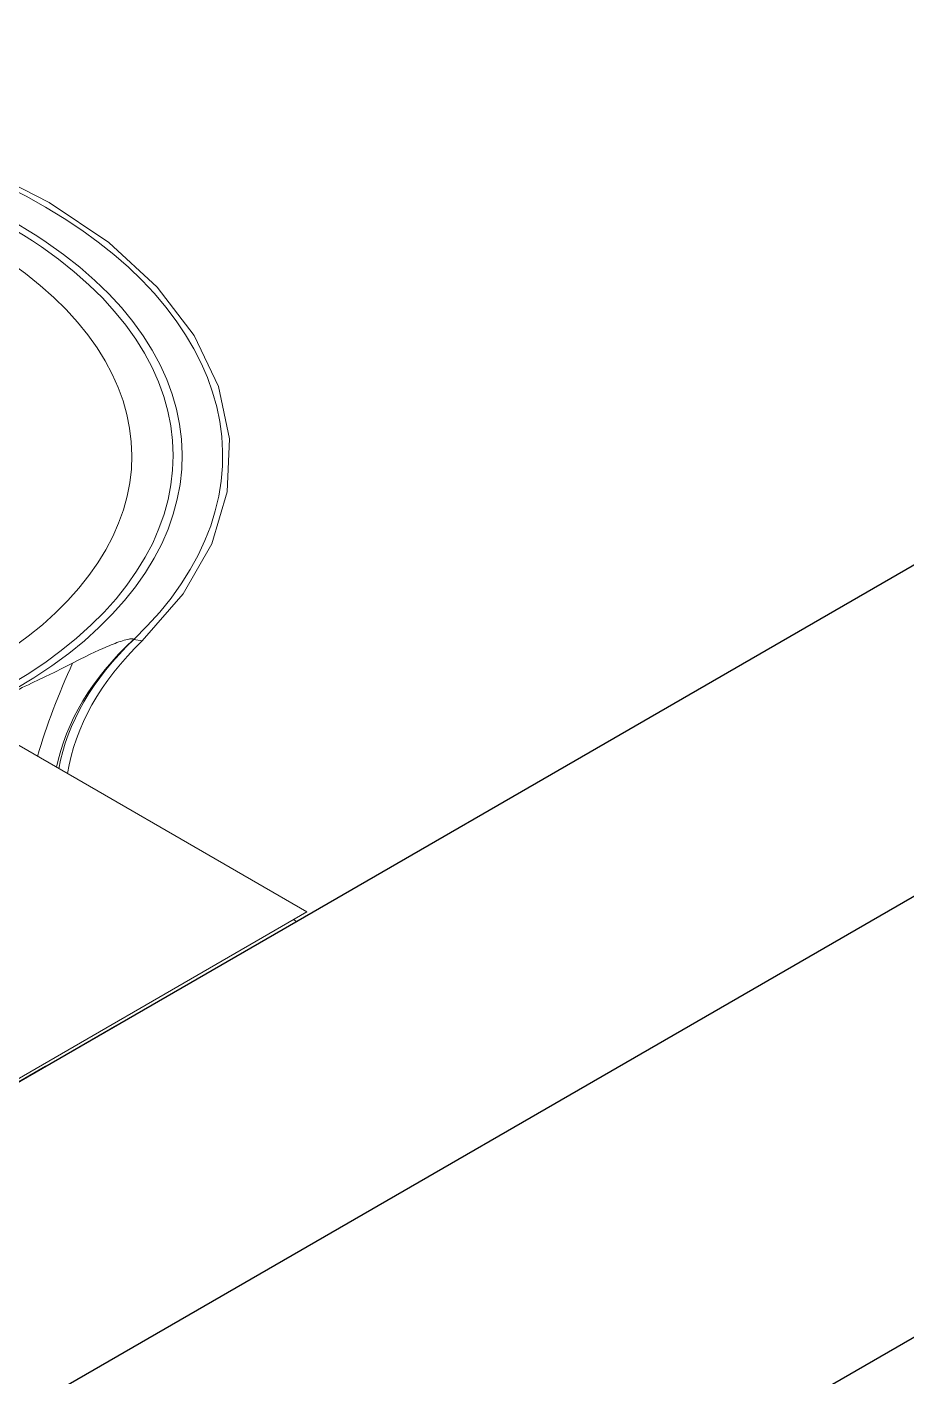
# Model space of a CAD drawing. Header units: millimetres. Extents: x 474.7 to 528.3, y 13.1 to 23.5.
# Drawn here: x 482.0916 to 482.1567, y 15.0588 to 15.1586 of the extents above; entities that cross this region are included whole.
import ezdxf

# ---------------------------------------------------------------- set-up
doc = ezdxf.new("R2010")
doc.units = ezdxf.units.MM
doc.header["$LTSCALE"] = 2.5
doc.layers.add('I-ARQ', color=8, linetype='Continuous')

msp = doc.modelspace()

# ---------------------------------------------------------------- linework, layer by layer
at = {"layer": 'I-ARQ', "extrusion": (0, 0.816497, 0.57735)}
for p, q in [((481.59626, 14.794954, 10.984089), (482.451859, 15.288934, 10.285495)), ((481.617473, 14.782706, 11.001409), (482.473072, 15.276687, 10.302816)), ((482.501357, 15.260357, 10.32591), (482.077093, 15.015408, 10.67232))]:
    msp.add_line(p, q, dxfattribs=at)
at = {"layer": 'I-ARQ', "lineweight": 5}
for points, knots in [([(482.034341, 15.148159, 10.484581), (482.051836, 15.155422, 10.47431), (482.075767, 15.15457, 10.475515), (482.091582, 15.146121, 10.487463), (482.091582, 15.146121, 10.487463), (482.107398, 15.137673, 10.49941), (482.110726, 15.123964, 10.518798), (482.099542, 15.113331, 10.533836)], [0, 0, 0, 0, 0.5, 0.5, 0.5, 0.5, 1, 1, 1, 1]), ([(482.033652, 15.148713, 10.483798), (482.033652, 15.148713, 10.483798), (482.0392, 15.150665, 10.481038), (482.0392, 15.150665, 10.481038), (482.0392, 15.150665, 10.481038), (482.0392, 15.150665, 10.481038), (482.045171, 15.152146, 10.478943), (482.045171, 15.152146, 10.478943), (482.045171, 15.152146, 10.478943), (482.045171, 15.152146, 10.478943), (482.051446, 15.153127, 10.477556), (482.051446, 15.153127, 10.477556), (482.051446, 15.153127, 10.477556), (482.051446, 15.153127, 10.477556), (482.0579, 15.153589, 10.476902), (482.0579, 15.153589, 10.476902), (482.0579, 15.153589, 10.476902), (482.0579, 15.153589, 10.476902), (482.064405, 15.153523, 10.476995), (482.064405, 15.153523, 10.476995), (482.064405, 15.153523, 10.476995), (482.064405, 15.153523, 10.476995), (482.070833, 15.15293, 10.477834), (482.070833, 15.15293, 10.477834), (482.070833, 15.15293, 10.477834), (482.070833, 15.15293, 10.477834), (482.077056, 15.151822, 10.479401), (482.077056, 15.151822, 10.479401), (482.077056, 15.151822, 10.479401), (482.077056, 15.151822, 10.479401), (482.082951, 15.150221, 10.481666), (482.082951, 15.150221, 10.481666), (482.082951, 15.150221, 10.481666), (482.082951, 15.150221, 10.481666), (482.088399, 15.148157, 10.484584), (482.088399, 15.148157, 10.484584), (482.088399, 15.148157, 10.484584), (482.088399, 15.148157, 10.484584), (482.093295, 15.145674, 10.488096), (482.093295, 15.145674, 10.488096)], [0, 0, 0, 0, 0.1, 0.1, 0.1, 0.1, 0.2, 0.2, 0.2, 0.2, 0.3, 0.3, 0.3, 0.3, 0.4, 0.4, 0.4, 0.4, 0.5, 0.5, 0.5, 0.5, 0.6, 0.6, 0.6, 0.6, 0.7, 0.7, 0.7, 0.7, 0.8, 0.8, 0.8, 0.8, 0.9, 0.9, 0.9, 0.9, 1, 1, 1, 1]), ([(482.036089, 15.146756, 10.486566), (482.053992, 15.154188, 10.476055), (482.078777, 15.152441, 10.478526), (482.093057, 15.14274, 10.492245), (482.093057, 15.14274, 10.492245), (482.107337, 15.133039, 10.505964), (482.106325, 15.118635, 10.526335), (482.090733, 15.109633, 10.539066)], [0, 0, 0, 0, 0.5, 0.5, 0.5, 0.5, 1, 1, 1, 1]), ([(482.036904, 15.146618, 10.486761), (482.054601, 15.153772, 10.476644), (482.078832, 15.15193, 10.479249), (482.092717, 15.142376, 10.49276), (482.092717, 15.142376, 10.49276), (482.106603, 15.132821, 10.506272), (482.105538, 15.118724, 10.526209), (482.090262, 15.109905, 10.538681)], [0, 0, 0, 0, 0.5, 0.5, 0.5, 0.5, 1, 1, 1, 1]), ([(482.038659, 15.145171, 10.488807), (482.055056, 15.151799, 10.479434), (482.077507, 15.150093, 10.481846), (482.090374, 15.14124, 10.494367), (482.090374, 15.14124, 10.494367), (482.10324, 15.132388, 10.506885), (482.102252, 15.119325, 10.525359), (482.088099, 15.111154, 10.536915)], [0, 0, 0, 0, 0.5, 0.5, 0.5, 0.5, 1, 1, 1, 1]), ([(482.093295, 15.145674, 10.488096), (482.093295, 15.145674, 10.488096), (482.097691, 15.1427, 10.492302), (482.097691, 15.1427, 10.492302), (482.097691, 15.1427, 10.492302), (482.097691, 15.1427, 10.492302), (482.101291, 15.139389, 10.496984), (482.101291, 15.139389, 10.496984), (482.101291, 15.139389, 10.496984), (482.101291, 15.139389, 10.496984), (482.104017, 15.135812, 10.502043), (482.104017, 15.135812, 10.502043), (482.104017, 15.135812, 10.502043), (482.104017, 15.135812, 10.502043), (482.105811, 15.132044, 10.507372), (482.105811, 15.132044, 10.507372), (482.105811, 15.132044, 10.507372), (482.105811, 15.132044, 10.507372), (482.106633, 15.128168, 10.512853), (482.106633, 15.128168, 10.512853), (482.106633, 15.128168, 10.512853), (482.106633, 15.128168, 10.512853), (482.106467, 15.124266, 10.518372), (482.106467, 15.124266, 10.518372), (482.106467, 15.124266, 10.518372), (482.106467, 15.124266, 10.518372), (482.105316, 15.120422, 10.523808), (482.105316, 15.120422, 10.523808), (482.105316, 15.120422, 10.523808), (482.105316, 15.120422, 10.523808), (482.103205, 15.116717, 10.529047), (482.103205, 15.116717, 10.529047), (482.103205, 15.116717, 10.529047), (482.103205, 15.116717, 10.529047), (482.100179, 15.113232, 10.533976), (482.100179, 15.113232, 10.533976)], [0, 0, 0, 0, 0.111111, 0.111111, 0.111111, 0.111111, 0.222222, 0.222222, 0.222222, 0.222222, 0.333333, 0.333333, 0.333333, 0.333333, 0.444444, 0.444444, 0.444444, 0.444444, 0.555556, 0.555556, 0.555556, 0.555556, 0.666667, 0.666667, 0.666667, 0.666667, 0.777778, 0.777778, 0.777778, 0.777778, 0.888889, 0.888889, 0.888889, 0.888889, 1, 1, 1, 1]), ([(482.095025, 15.11159, 10.536298), (482.095025, 15.11159, 10.536298), (482.095526, 15.111843, 10.53594), (482.095526, 15.111843, 10.53594), (482.095526, 15.111843, 10.53594), (482.095526, 15.111843, 10.53594), (482.096013, 15.112085, 10.535598), (482.096013, 15.112085, 10.535598), (482.096013, 15.112085, 10.535598), (482.096013, 15.112085, 10.535598), (482.096334, 15.11224, 10.535379), (482.096334, 15.11224, 10.535379), (482.096334, 15.11224, 10.535379), (482.096334, 15.11224, 10.535379), (482.096649, 15.11239, 10.535167), (482.096649, 15.11239, 10.535167), (482.096649, 15.11239, 10.535167), (482.096649, 15.11239, 10.535167), (482.09696, 15.112535, 10.534961), (482.09696, 15.112535, 10.534961), (482.09696, 15.112535, 10.534961), (482.09696, 15.112535, 10.534961), (482.097269, 15.112674, 10.534764), (482.097269, 15.112674, 10.534764), (482.097269, 15.112674, 10.534764), (482.097269, 15.112674, 10.534764), (482.097421, 15.112741, 10.534671), (482.097421, 15.112741, 10.534671), (482.097421, 15.112741, 10.534671), (482.097421, 15.112741, 10.534671), (482.097573, 15.112806, 10.534577), (482.097573, 15.112806, 10.534577), (482.097573, 15.112806, 10.534577), (482.097573, 15.112806, 10.534577), (482.097723, 15.11287, 10.534488), (482.097723, 15.11287, 10.534488), (482.097723, 15.11287, 10.534488), (482.097723, 15.11287, 10.534488), (482.097873, 15.112931, 10.534402), (482.097873, 15.112931, 10.534402), (482.097873, 15.112931, 10.534402), (482.097873, 15.112931, 10.534402), (482.09802, 15.112989, 10.534319), (482.09802, 15.112989, 10.534319), (482.09802, 15.112989, 10.534319), (482.09802, 15.112989, 10.534319), (482.098165, 15.113045, 10.534239), (482.098165, 15.113045, 10.534239), (482.098165, 15.113045, 10.534239), (482.098165, 15.113045, 10.534239), (482.098307, 15.113099, 10.534164), (482.098307, 15.113099, 10.534164), (482.098307, 15.113099, 10.534164), (482.098307, 15.113099, 10.534164), (482.098447, 15.113148, 10.534094), (482.098447, 15.113148, 10.534094), (482.098447, 15.113148, 10.534094), (482.098447, 15.113148, 10.534094), (482.098582, 15.113194, 10.534029), (482.098582, 15.113194, 10.534029), (482.098582, 15.113194, 10.534029), (482.098582, 15.113194, 10.534029), (482.098713, 15.113237, 10.533969), (482.098713, 15.113237, 10.533969), (482.098713, 15.113237, 10.533969), (482.098713, 15.113237, 10.533969), (482.098839, 15.113275, 10.533915), (482.098839, 15.113275, 10.533915), (482.098839, 15.113275, 10.533915), (482.098839, 15.113275, 10.533915), (482.098957, 15.113309, 10.533867), (482.098957, 15.113309, 10.533867), (482.098957, 15.113309, 10.533867), (482.098957, 15.113309, 10.533867), (482.099068, 15.113336, 10.533828), (482.099068, 15.113336, 10.533828), (482.099068, 15.113336, 10.533828), (482.099068, 15.113336, 10.533828), (482.099171, 15.113359, 10.533796), (482.099171, 15.113359, 10.533796), (482.099171, 15.113359, 10.533796), (482.099171, 15.113359, 10.533796), (482.099215, 15.113368, 10.533784), (482.099215, 15.113368, 10.533784), (482.099215, 15.113368, 10.533784), (482.099215, 15.113368, 10.533784), (482.099262, 15.113375, 10.533773), (482.099262, 15.113375, 10.533773), (482.099262, 15.113375, 10.533773), (482.099262, 15.113375, 10.533773), (482.099301, 15.113381, 10.533765), (482.099301, 15.113381, 10.533765), (482.099301, 15.113381, 10.533765), (482.099301, 15.113381, 10.533765), (482.099341, 15.113385, 10.533759), (482.099341, 15.113385, 10.533759), (482.099341, 15.113385, 10.533759), (482.099341, 15.113385, 10.533759), (482.099374, 15.113388, 10.533756), (482.099374, 15.113388, 10.533756), (482.099374, 15.113388, 10.533756), (482.099374, 15.113388, 10.533756), (482.099407, 15.113388, 10.533754), (482.099407, 15.113388, 10.533754), (482.099407, 15.113388, 10.533754), (482.099407, 15.113388, 10.533754), (482.099433, 15.113387, 10.533756), (482.099433, 15.113387, 10.533756), (482.099433, 15.113387, 10.533756), (482.099433, 15.113387, 10.533756), (482.099459, 15.113385, 10.533759), (482.099459, 15.113385, 10.533759), (482.099459, 15.113385, 10.533759), (482.099459, 15.113385, 10.533759), (482.099479, 15.113381, 10.533765), (482.099479, 15.113381, 10.533765), (482.099479, 15.113381, 10.533765), (482.099479, 15.113381, 10.533765), (482.099496, 15.113374, 10.533774), (482.099496, 15.113374, 10.533774), (482.099496, 15.113374, 10.533774), (482.099496, 15.113374, 10.533774), (482.099509, 15.113366, 10.533786), (482.099509, 15.113366, 10.533786), (482.099509, 15.113366, 10.533786), (482.099509, 15.113366, 10.533786), (482.099517, 15.113357, 10.533799), (482.099517, 15.113357, 10.533799), (482.099517, 15.113357, 10.533799), (482.099517, 15.113357, 10.533799), (482.099522, 15.113345, 10.533815), (482.099522, 15.113345, 10.533815), (482.099522, 15.113345, 10.533815), (482.099522, 15.113345, 10.533815), (482.099522, 15.113333, 10.533833), (482.099522, 15.113333, 10.533833)], [0, 0, 0, 0, 0.029412, 0.029412, 0.029412, 0.029412, 0.058824, 0.058824, 0.058824, 0.058824, 0.088235, 0.088235, 0.088235, 0.088235, 0.117647, 0.117647, 0.117647, 0.117647, 0.147059, 0.147059, 0.147059, 0.147059, 0.176471, 0.176471, 0.176471, 0.176471, 0.205882, 0.205882, 0.205882, 0.205882, 0.235294, 0.235294, 0.235294, 0.235294, 0.264706, 0.264706, 0.264706, 0.264706, 0.294118, 0.294118, 0.294118, 0.294118, 0.323529, 0.323529, 0.323529, 0.323529, 0.352941, 0.352941, 0.352941, 0.352941, 0.382353, 0.382353, 0.382353, 0.382353, 0.411765, 0.411765, 0.411765, 0.411765, 0.441176, 0.441176, 0.441176, 0.441176, 0.470588, 0.470588, 0.470588, 0.470588, 0.5, 0.5, 0.5, 0.5, 0.529412, 0.529412, 0.529412, 0.529412, 0.558824, 0.558824, 0.558824, 0.558824, 0.588235, 0.588235, 0.588235, 0.588235, 0.617647, 0.617647, 0.617647, 0.617647, 0.647059, 0.647059, 0.647059, 0.647059, 0.676471, 0.676471, 0.676471, 0.676471, 0.705882, 0.705882, 0.705882, 0.705882, 0.735294, 0.735294, 0.735294, 0.735294, 0.764706, 0.764706, 0.764706, 0.764706, 0.794118, 0.794118, 0.794118, 0.794118, 0.823529, 0.823529, 0.823529, 0.823529, 0.852941, 0.852941, 0.852941, 0.852941, 0.882353, 0.882353, 0.882353, 0.882353, 0.911765, 0.911765, 0.911765, 0.911765, 0.941176, 0.941176, 0.941176, 0.941176, 0.970588, 0.970588, 0.970588, 0.970588, 1, 1, 1, 1]), ([(482.099522, 15.113333, 10.533833), (482.099522, 15.113333, 10.533833), (482.099522, 15.113328, 10.533839), (482.099522, 15.113328, 10.533839), (482.099522, 15.113328, 10.533839), (482.099522, 15.113328, 10.533839), (482.099523, 15.113327, 10.533841), (482.099523, 15.113327, 10.533841), (482.099523, 15.113327, 10.533841), (482.099523, 15.113327, 10.533841), (482.099524, 15.113326, 10.533843), (482.099524, 15.113326, 10.533843), (482.099524, 15.113326, 10.533843), (482.099524, 15.113326, 10.533843), (482.099525, 15.113325, 10.533844), (482.099525, 15.113325, 10.533844), (482.099525, 15.113325, 10.533844), (482.099525, 15.113325, 10.533844), (482.099527, 15.113325, 10.533844), (482.099527, 15.113325, 10.533844), (482.099527, 15.113325, 10.533844), (482.099527, 15.113325, 10.533844), (482.099529, 15.113325, 10.533844), (482.099529, 15.113325, 10.533844), (482.099529, 15.113325, 10.533844), (482.099529, 15.113325, 10.533844), (482.099535, 15.113328, 10.53384), (482.099535, 15.113328, 10.53384), (482.099535, 15.113328, 10.53384), (482.099535, 15.113328, 10.53384), (482.099542, 15.113331, 10.533836), (482.099542, 15.113331, 10.533836)], [0, 0, 0, 0, 0.125, 0.125, 0.125, 0.125, 0.25, 0.25, 0.25, 0.25, 0.375, 0.375, 0.375, 0.375, 0.5, 0.5, 0.5, 0.5, 0.625, 0.625, 0.625, 0.625, 0.75, 0.75, 0.75, 0.75, 0.875, 0.875, 0.875, 0.875, 1, 1, 1, 1]), ([(482.090866, 15.109556, 10.539175), (482.090866, 15.109556, 10.539175), (482.091083, 15.109665, 10.53902), (482.091083, 15.109665, 10.53902), (482.091083, 15.109665, 10.53902), (482.091083, 15.109665, 10.53902), (482.091302, 15.109772, 10.538869), (482.091302, 15.109772, 10.538869), (482.091302, 15.109772, 10.538869), (482.091302, 15.109772, 10.538869), (482.091523, 15.109879, 10.538718), (482.091523, 15.109879, 10.538718), (482.091523, 15.109879, 10.538718), (482.091523, 15.109879, 10.538718), (482.091748, 15.109985, 10.538568), (482.091748, 15.109985, 10.538568), (482.091748, 15.109985, 10.538568), (482.091748, 15.109985, 10.538568), (482.091974, 15.11009, 10.538419), (482.091974, 15.11009, 10.538419), (482.091974, 15.11009, 10.538419), (482.091974, 15.11009, 10.538419), (482.092136, 15.110167, 10.53831), (482.092136, 15.110167, 10.53831), (482.092136, 15.110167, 10.53831), (482.092136, 15.110167, 10.53831), (482.092459, 15.110321, 10.538093), (482.092459, 15.110321, 10.538093), (482.092459, 15.110321, 10.538093), (482.092459, 15.110321, 10.538093), (482.093018, 15.110591, 10.53771), (482.093018, 15.110591, 10.53771), (482.093018, 15.110591, 10.53771), (482.093018, 15.110591, 10.53771), (482.093648, 15.110899, 10.537275), (482.093648, 15.110899, 10.537275), (482.093648, 15.110899, 10.537275), (482.093648, 15.110899, 10.537275), (482.094326, 15.111237, 10.536797), (482.094326, 15.111237, 10.536797), (482.094326, 15.111237, 10.536797), (482.094326, 15.111237, 10.536797), (482.095025, 15.11159, 10.536298), (482.095025, 15.11159, 10.536298)], [0, 0, 0, 0, 0.090909, 0.090909, 0.090909, 0.090909, 0.181818, 0.181818, 0.181818, 0.181818, 0.272727, 0.272727, 0.272727, 0.272727, 0.363636, 0.363636, 0.363636, 0.363636, 0.454545, 0.454545, 0.454545, 0.454545, 0.545455, 0.545455, 0.545455, 0.545455, 0.636364, 0.636364, 0.636364, 0.636364, 0.727273, 0.727273, 0.727273, 0.727273, 0.818182, 0.818182, 0.818182, 0.818182, 0.909091, 0.909091, 0.909091, 0.909091, 1, 1, 1, 1]), ([(482.103592, 15.087862, 10.569854), (482.103593, 15.087863, 10.569853), (482.103592, 15.087862, 10.569854), (482.103592, 15.087862, 10.569854), (482.103592, 15.087862, 10.569854), (482.103592, 15.087862, 10.569854), (482.103592, 15.087862, 10.569854), (482.103592, 15.087862, 10.569854), (482.103592, 15.087862, 10.569854), (482.103592, 15.087862, 10.569854), (482.103592, 15.087862, 10.569854), (482.103592, 15.087862, 10.569854), (482.103592, 15.087862, 10.569854), (482.103592, 15.087862, 10.569854), (482.103592, 15.087862, 10.569854), (482.103592, 15.087862, 10.569854), (482.103592, 15.087862, 10.569854), (482.103592, 15.087862, 10.569854), (482.103592, 15.087862, 10.569854), (482.103592, 15.087862, 10.569854), (482.103592, 15.087862, 10.569854), (482.103592, 15.087862, 10.569854), (482.103592, 15.087862, 10.569854), (482.103592, 15.087862, 10.569854), (482.103592, 15.087862, 10.569854), (482.103592, 15.087862, 10.569854), (482.103592, 15.087862, 10.569854), (482.103592, 15.087862, 10.569854), (482.103592, 15.087862, 10.569854), (482.103592, 15.087862, 10.569854), (482.103592, 15.087862, 10.569854), (482.103592, 15.087862, 10.569854), (482.103592, 15.087862, 10.569854), (482.103592, 15.087862, 10.569854), (482.103592, 15.087862, 10.569854), (482.103592, 15.087862, 10.569854)], [0, 0, 0, 0, 0.111111, 0.111111, 0.111111, 0.111111, 0.222222, 0.222222, 0.222222, 0.222222, 0.333333, 0.333333, 0.333333, 0.333333, 0.444444, 0.444444, 0.444444, 0.444444, 0.555556, 0.555556, 0.555556, 0.555556, 0.666667, 0.666667, 0.666667, 0.666667, 0.777778, 0.777778, 0.777778, 0.777778, 0.888889, 0.888889, 0.888889, 0.888889, 1, 1, 1, 1])]:
    msp.add_open_spline(points, degree=3, knots=knots, dxfattribs=at)
for points in [[(482.093833, 15.103875, 10.547209), (482.094516, 15.107229, 10.542466), (482.096458, 15.110456, 10.537901), (482.099522, 15.113333, 10.533833)], [(482.094005, 15.103776, 10.547348), (482.094617, 15.107156, 10.542568), (482.096508, 15.110419, 10.537954), (482.099541, 15.113331, 10.533835)], [(482.09464, 15.10341, 10.547866), (482.095191, 15.106882, 10.542957), (482.097084, 15.110238, 10.53821), (482.100179, 15.113232, 10.533975)], [(482.099538, 15.113336, 10.533829), (482.099538, 15.113336, 10.533829), (482.099522, 15.113326, 10.533842), (482.099522, 15.113326, 10.533842)], [(482.099538, 15.113326, 10.533843), (482.099538, 15.113326, 10.533843), (482.099522, 15.113335, 10.53383), (482.099522, 15.113335, 10.53383)], [(482.099542, 15.113331, 10.533836), (482.099542, 15.113331, 10.533836), (482.100179, 15.113232, 10.533975), (482.100179, 15.113232, 10.533975)], [(482.092428, 15.104687, 10.546061), (482.093111, 15.107009, 10.542776), (482.093977, 15.109313, 10.539518), (482.095025, 15.11159, 10.536298)], [(482.088522, 15.106942, 10.542871), (482.088522, 15.106942, 10.542871), (482.112359, 15.093179, 10.562334), (482.112359, 15.093179, 10.562334)], [(482.112359, 15.093179, 10.562334), (482.112359, 15.093179, 10.562334), (482.085557, 15.077705, 10.584219), (482.085557, 15.077705, 10.584219)], [(482.111588, 15.092479, 10.563325), (482.111588, 15.092479, 10.563325), (482.098306, 15.08481, 10.57417), (482.098306, 15.08481, 10.57417)], [(482.111588, 15.092479, 10.563325), (482.111588, 15.092479, 10.563325), (482.111367, 15.092606, 10.563145), (482.111367, 15.092606, 10.563145)], [(482.098306, 15.08481, 10.57417), (482.098306, 15.08481, 10.57417), (482.085023, 15.077141, 10.585016), (482.085023, 15.077141, 10.585016)], [(482.087176, 15.078384, 10.583258), (482.087176, 15.078384, 10.583258), (482.093018, 15.081757, 10.578487), (482.093018, 15.081757, 10.578487)]]:
    msp.add_open_spline(points, degree=3, dxfattribs=at)

doc.saveas('drawing.dxf')
